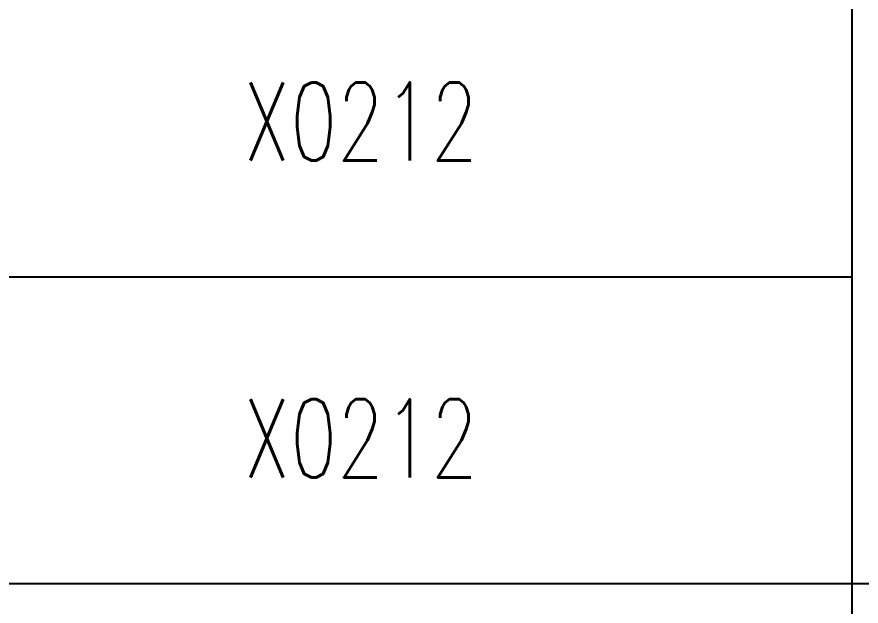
# Model space of a CAD drawing. Header units: millimetres. Extents: x 272502 to 382320, y 153465 to 264763.
# Drawn here: x 370386 to 372315, y 207687 to 209032 of the extents above; entities that cross this region are included whole.
import ezdxf

# ---------------------------------------------------------------- set-up
doc = ezdxf.new("R2010")
doc.units = ezdxf.units.MM
doc.header["$LTSCALE"] = 1000
doc.layers.get('0').update_dxf_attribs({"color": 8})
doc.layers.add('PUB_TEXT', color=8, linetype='Continuous')
doc.styles.add('HZ', font='geditxt.shx', dxfattribs={"width": 0.75, "bigfont": 'hzfs_1.shx'})

# ---------------------------------------------------------------- blocks, each defined once
blk = doc.blocks.new('GEDI_TQ_2012')
at = {"color": 2}
for p, q in [((-90, 0), (-90, 40)), ((-90, 21), (-180, 21)), ((0, 14), (-170, 14))]:
    blk.add_line(p, q, dxfattribs=at)

msp = doc.modelspace()

# ---------------------------------------------------------------- block references
at = {"xscale": 100, "yscale": 100, "zscale": 100}
msp.add_blockref('GEDI_TQ_2012', (381294.7, 206337.7), dxfattribs=at)

# ---------------------------------------------------------------- texts
at = {"layer": 'PUB_TEXT', "style": 'HZ', "width": 0.7}
for p in [(370903.2, 208704), (370903.2, 207980.5)]:
    msp.add_text('X0212', height=178.56, dxfattribs=at).set_placement(p)

doc.saveas('drawing.dxf')
